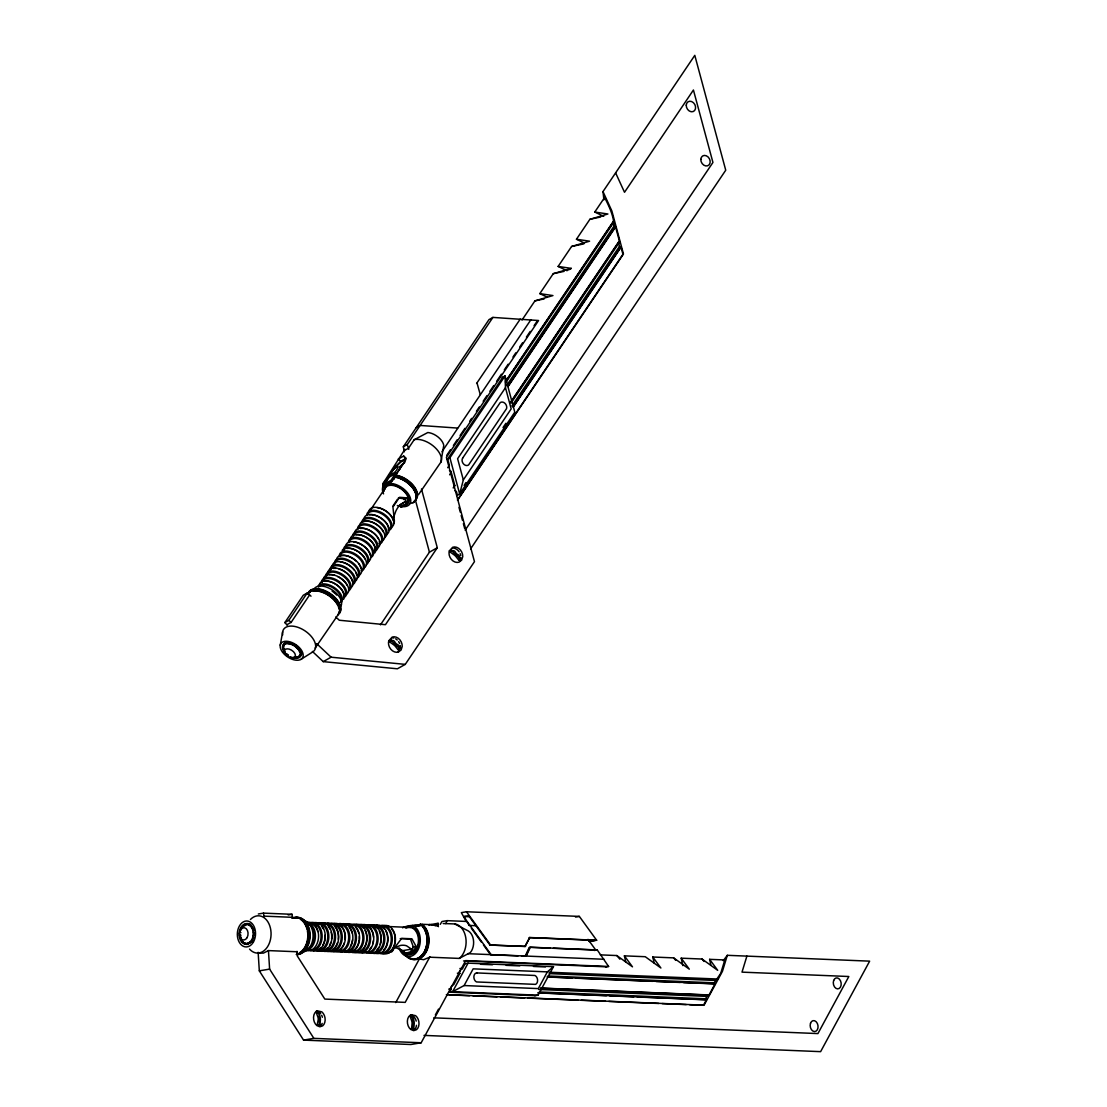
<?xml version="1.0" encoding="UTF-8"?>
<svg xmlns="http://www.w3.org/2000/svg" width="1107" height="1107" viewBox="0 0 1107 1107"><rect width="100%" height="100%" fill="white"/><g stroke="black" fill="none" stroke-linecap="round" stroke-linejoin="round"><path stroke-width="1.5" d="M251.676 939.968L252.922 940.009L251.607 941.78L247.041 943.593C255.025 941.199 255.537 927.14 247.608 924.359L252.064 926.393L250.819 926.338M422.044 925.244C417.284 925.037 405.591 925.244 404.553 927.514L405.882 926.628L406.366 927.306M383.562 493.888A15.955 9.105 34 0 1 382.538 488.229L383.299 483.095L404.913 449.317M382.967 487.191L389.567 483.468L393.94 478.93L394.438 476.55L397.717 477.186A18.653 10.641 34 0 1 415.277 491.328A18.653 10.641 34 0 1 410.24 503.45M448.626 467.389L449.359 465.258L447.671 459.004L502.799 377.196M454.078 487.62L454.797 485.489L450.964 471.25L449.428 470.392M510.88 402.242L619.422 241.16L615.589 226.935L614.053 226.077C613.818 216.169 609.348 206.801 604.588 197.503L594.777 212.046L603.73 216.349M457.399 500.004L622.95 254.278L621.041 247.165L619.505 246.308L618.688 243.305L619.422 241.16M460.899 557.665L459.806 561.166M280.237 645.215L282.659 631.765M418.474 494.677L440.904 462.117L443.769 445.346A12.98 7.403 34 0 0 427.842 432.519L414.212 439.7L408.455 448.252L404.152 450.674M395.337 468.109A7.624 1.716 -46.8 0 1 402.92 460.623A7.624 1.716 -46.8 0 1 403.488 463.515L391.698 481.019L383.548 485.613L391.615 471.651A5.922 1.342 -46.8 0 1 396.693 466.933A5.922 1.342 -46.8 0 1 397.745 468.206L395.102 472.219L388.751 475.802M502.232 377.515L505.041 375.937L505.47 387.685L511.185 408.884L463.321 479.912L459.668 493.957L456.859 495.549M393.691 517.163L395.808 511.171A23.33 13.768 -86.5 0 1 399.89 505.096L405.01 501.831L406.227 504.197L401.204 507.02L398.368 505.581M391.823 929.202A13.326 9.354 -87.7 0 1 389.041 952.034L392.362 951.397L393.248 948.395L400.153 945.503A23.33 15.65 -60.7 0 1 406.504 945.765L411.555 949.142L410.669 952.145L404.083 953.265L402.851 950.609L395.573 947.606A23.33 13.353 45.8 0 0 393.857 947.274M404.083 953.265L411.707 952.186L413.298 946.803L410.434 939.027L400.236 938.611M424.009 1035.391L820.619 1051.65L869.645 961.153L727.327 955.313L722.442 971.337L704.094 1005.184L446.356 994.626M746.893 956.116L742.008 972.14L848.834 976.512L817.921 1033.578L433.778 1017.831M316.976 1012.822L319.148 1012.905L320.31 1017.9A29.764 20.895 -87.7 0 1 320.421 1019.658L319.895 1024.93L317.169 1024.944L318.249 1019.561A29.764 20.895 -87.7 0 0 318.138 1017.817L316.408 1012.919M411.569 1028.694L412.081 1023.408A29.764 20.895 -87.7 0 0 411.97 1021.664L410.254 1016.766L412.98 1016.752L414.143 1021.747A29.764 20.895 -87.7 0 1 414.253 1023.505L413.741 1028.777L411.001 1028.79L413.741 1028.777M284.886 651.912C281.939 649.034 282.866 643.333 287.17 642.544L283.683 645.256M283.115 646.613L284.485 644.066M292.885 657.406L298.572 657.24L301.049 653.711L301.035 652.078L300.246 654.915M299.679 656.257L301.049 653.711M440.904 462.117L441.389 460.982A18.653 10.641 34 0 0 433.086 445.817A18.653 10.641 34 0 0 414.71 439.521L414.212 439.7M248.867 924.4C243.803 923.072 240.081 928.04 239.721 932.578L240.966 932.634M385.651 952.919A13.326 9.354 -87.7 0 0 394.438 947.966L401.689 938.362L411.887 938.778L415.789 945.807L414.834 948.81A13.326 9.354 -87.7 0 1 401.647 951.038L399.641 948.533M443.215 923.556L445.761 923.598L447.131 920.65L467.099 921.467L491.148 954.635M469.16 925.535L464.151 916.513L468.69 915.738L489.944 945.046L524.995 946.485L529.741 937.518L596.645 940.258L579.348 916.402L466.49 911.767L461.342 912.638L466.268 921.522M524.995 946.485L529.741 937.518M525.147 956.254L529.298 947.398M526.212 956.074L530.35 947.218L597.268 949.958L608.601 966.466L605.667 966.964M395.725 1002.596L419.595 958.524M429.89 956.794L405.204 1002.375L324.821 999.081L297.271 955.964L296.98 951.314M435.355 1014.939L438.497 1009.127M258.139 952.297L259.315 970.839L303.567 1040.11L410.863 1044.51L421.172 1042.766L465.673 960.599L608.601 966.466M448.722 989.132L451.255 989.229L449.663 992.176L535.124 995.677M457.357 973.191L459.889 973.288L453.828 984.51L451.698 985.936L450.411 988.302L451.255 989.229M459.889 973.288L459.045 972.361L460.332 969.995L462.463 968.57L465.12 963.644M534.847 995.733L538.057 995.179L553.514 966.646L468.067 963.145L452.611 991.678L449.387 992.232M538.057 995.179L452.611 991.678L464.11 985.548L473.159 968.846L547.356 971.877L553.514 966.646M547.356 971.877L538.306 988.593L464.11 985.548M689.675 1004.727L703.429 1005.294L706.474 999.69L705.616 998.763L706.903 996.397L709.034 994.958L715.108 983.749L547.066 976.872M715.108 983.749L714.264 982.822L720.699 973.413L724.808 959.963L709.615 959.34L710.915 965.304M429.018 925.217L429.447 924.497L434.387 924.954M440.254 924.345L441.984 921.522L447.131 920.65M391.062 639.832C386.883 643.97 393.082 636.982 395.379 642.932A29.764 16.979 34 0 1 396.624 644.108C401.91 645.492 396.472 653.324 399.655 647.927M451.587 549.999C447.422 554.137 453.621 547.149 455.904 553.099A29.764 16.979 34 0 1 457.163 554.275C462.435 555.645 457.011 563.491 460.194 558.08M287.114 625.04L284.859 622.591L303.276 595.248L307.206 593.034L311.025 596.175M404.387 451.794L403.322 446.785L488.99 319.619L492.919 317.405L538.583 320.518L446.384 457.343L474.474 561.636L405.259 664.366L397.399 668.794L323.23 661.626L312.382 651.428M284.859 622.591L288.789 620.377L307.206 593.034M403.322 446.785L407.251 444.557L492.919 317.405M383.091 485.046L395.697 466.338L400.734 461.342L406.172 458.284L403.585 456.056L398.423 458.962M309.573 594.985L291.155 622.328L286.851 624.749M386.274 481.573L389.221 477.2M370.61 509.773L385.623 487.495M383.659 484.437L390.951 480.341L395.49 473.588L395.102 472.219M415.928 498.814A18.127 10.337 34 0 0 398.741 476.121L395.407 475.124L405.868 459.585L403.792 456.042M394.438 476.55L395.877 475.567M393.94 478.93L396.652 474.917M284.79 644.288L285.592 643.084M283.143 648.245L283.932 645.423M283.738 650.058L284.554 648.854M286.367 643.748L288.304 643.693L289.107 642.489M288.304 643.693L290.477 644.108L291.279 642.918M290.477 644.108L292.732 644.994L293.535 643.79M300.218 653.268L298.475 649.615L294.905 646.253L295.721 645.063M603.896 199.814L602.997 191.594L694.795 55.35L725.735 170.215L470.572 548.92M296.87 647.83L297.672 646.64M392.764 506.286L397.455 499.312M476.605 383.423L520.235 319.107M298.475 649.615L299.277 648.411M522.006 320.048L534.944 300.869L552.947 295.569L539.815 293.618L553.265 273.678L571.267 268.378L558.136 266.427L571.586 246.487L589.588 241.188L576.456 239.237L589.906 219.297L607.909 213.997L594.777 212.046M295.057 657.835L295.86 656.645M299.623 651.47L300.426 650.279M296.994 657.779L300.481 655.067M298.572 657.24L299.374 656.05M401.204 507.02L406.892 503.187L404.733 498.966L398.395 497.915M393.732 522.725L394.41 521.715M406.227 504.197L406.892 503.187M441.956 451.739L530.876 319.771M336.279 617.415L315.121 648.093M446.675 455.42L450.507 449.719M453.4 445.443L457.233 439.742M460.111 435.466L464.926 428.34M469.728 421.213L471.637 418.363M476.439 411.237L479.331 406.961M483.164 401.26L487.011 395.559M489.889 391.283L493.736 385.582M496.614 381.306L501.416 374.18M504.294 369.904L508.141 364.203M512.942 357.077L515.82 352.801M519.667 347.086L522.546 342.81M526.379 337.109L530.225 331.408M534.072 325.707L536.95 321.431M449.912 457.745L505.041 375.937L514.797 412.15L459.668 493.957L449.912 457.745L447.103 459.322M506.881 379.438L613.486 221.206M447.712 467.68L449.359 465.258M505.442 382.012L613.97 220.93M506.632 381.306L613.25 223.074M506.48 385.734L614.053 226.077M505.47 387.685L457.606 458.713L463.321 479.912M508.5 385.444L615.105 227.212M508.016 386.592L615.589 226.935M449.636 474.792L451.269 472.371M510.41 402.519L618.938 241.437M453.164 487.91L454.797 485.489M511.116 402.962L618.688 243.305M511.918 405.965L619.505 246.308M512.984 407.099L620.557 247.442M513.468 406.822L621.041 247.165M464.082 485.35L465.978 482.527M503.048 427.523L505.899 423.289M457.897 499.714L623.462 253.987L611.894 211.022L602.997 191.594M380.462 624.846L429.433 552.172L437.293 547.744L421.476 488.99M437.293 547.744L385.444 624.694L339.282 620.238L335.961 617.111M465.148 530.198L712.936 162.452L693.425 90.013L624.514 192.286L615.617 172.858M723.258 960.682L727.327 955.313M398.105 652.258L400.374 647.512A8.136 6.434 60.6 0 0 400.222 645.492M243.761 926.241L247.082 924.373L245.837 924.317M297.008 951.757L268.447 950.595L263.397 953.127L259.979 953.072M402.644 927.86L403.861 926.905M431.066 924.539L437.998 923.266L438.386 926.67M419.373 958.939L423.649 959.7L429.668 957.195L459.211 958.413L460.54 957.361A18.653 13.104 -87.7 0 0 465.798 937.823A18.653 13.104 -87.7 0 0 455.254 923.971L445.761 923.598M418.778 925.12L420.549 924.234L422.805 926.185A18.653 13.104 -87.7 0 1 424.451 952.38A18.653 13.104 -87.7 0 1 405.992 955.493M300.896 659.426L312.354 652.189A18.653 10.641 34 0 0 303.249 629.772A18.653 10.641 34 0 0 282.7 634.906M568.486 269.942L571.267 268.378M416.19 427.662L420.134 425.448L457.62 428.077M480.23 394.507L477.062 383.16M388.211 477.698L395.49 473.588M383.479 485.226L391.698 481.019M403.737 499.52L406.726 497.846L407.404 499.866A13.326 7.597 34 0 1 402.962 506.051M399.696 504.834L405.01 501.831M323.23 661.626L331.09 657.198L405.259 664.366M413.658 1030.34L414.087 1030.091A8.136 5.729 80.4 0 0 416.481 1025.303M459.211 958.413L470.24 952.643L471.513 950.927A12.98 9.105 -87.7 0 0 468.358 930.973L454.686 923.958M589.906 219.297L600.658 217M571.586 246.487L583.873 243.872M553.265 273.678L564.017 271.381M534.944 300.869L544.16 298.904M258.332 913.995L263.48 913.123L292.04 914.299L292.539 917.703M288.18 914.949L292.04 914.299M404.941 927.154L415.609 925.355L420.605 925.563M415.623 926.006L420.383 925.203M416.827 926.13L420.19 925.549M575.488 917.053L579.348 916.402M259.315 970.839L269.61 969.109L313.862 1038.366L421.172 1042.766M412.786 946.886L415.914 946.36M402.851 950.609L411.555 949.142M489.944 945.046L525.604 946.374M589.007 941.365L595.137 940.327L529.146 937.629M589.27 941.504L596.645 940.258M464.843 963.699L468.067 963.145M594.307 950.456L597.268 949.958M319.148 1012.905L319.342 1025.027M303.567 1040.11L313.862 1038.366M389.567 483.468L391.062 483.413A15.955 9.105 34 0 1 410.268 497.707A15.955 9.105 34 0 1 398.589 505.968M240.897 935.166L239.652 935.111C239.721 939.663 243.208 944.714 248.3 943.648M410.808 1016.669L412.98 1016.752M317.723 1024.847L319.895 1024.93M464.151 916.513L469.313 916.721M263.923 916.139L292.483 917.316M469.299 925.438L476.19 925.715M417.021 958.897A18.127 12.73 -87.7 0 0 428.049 945.807A18.127 12.73 -87.7 0 0 424.064 926.67L422.03 924.303L438.261 924.968L438.178 923.335M422.071 924.968L420.549 924.234M435.065 925.784L438.33 925.909M387.436 926.49L410.711 927.445M244.094 924.954L245.339 924.995M249.31 925.037L250.556 925.092M252.022 928.15L253.268 928.206L254.098 930.406L252.853 930.364M241.201 927.957L242.461 928.012M253.24 932.814L254.485 932.869M253.157 935.346L254.402 935.401M550.054 948.146L529.755 947.315L525.604 956.171L521.522 956.005M553.445 948.284L595.746 950.027L588.011 939.359M252.631 937.781L253.877 937.837M240.039 937.56L241.284 937.615M240.856 939.774L242.101 939.829M600.312 954.871L616.834 955.549L632.484 966.84L624.403 955.853L645.243 956.711L660.893 968.002L652.798 957.015L673.637 957.873L689.301 969.165L681.206 958.178L702.046 959.036L717.696 970.327L709.615 959.34M250.362 941.739L251.607 941.78M242.059 941.587L243.319 941.642M243.568 942.887L246.515 943.621L245.27 943.565M248.784 942.97L250.03 943.026M467.638 953.681L604.007 959.257M518.076 955.867L490.553 954.746L483.468 944.977M391.311 951.356L392.362 951.397M410.669 952.145L411.707 952.186M463.542 960.959L606.47 966.826M480.507 964.28L492.463 964.764M506.148 965.332L519.82 965.885M533.491 966.453L545.447 966.937M459.931 968.459L462.463 968.57M549.003 972.237L717.668 979.017M549.224 973.634L715.537 980.456M547.937 976L714.264 982.822M548.145 977.038L572.153 978.021M575.585 978.173L652.743 981.328M656.174 981.466L680.182 982.449M683.614 982.601L714.472 983.86M540.991 988.081L709.034 994.958M540.368 988.177L708.397 995.068M538.874 989.506L706.903 996.397M539.303 991.941L705.616 998.763M538.431 992.813L706.474 999.69M537.808 992.91L606.387 995.719M609.819 995.857L633.827 996.853M637.245 996.992L705.837 999.801M448.916 994.861L469.548 995.719M472.993 995.857L497.071 996.84M500.502 996.978L524.58 997.974M528.025 998.113L577.896 1000.147M581.327 1000.299L605.404 1001.282M608.85 1001.42L658.72 1003.468M662.152 1003.606L686.229 1004.589M395.407 475.124L398.672 475.761A18.653 10.641 34 0 1 415.263 488.104A18.653 10.641 34 0 1 414.226 500.987M394.908 476.992L397.773 477.546A18.127 10.337 34 0 1 416.011 497.707M394.161 476.965L397.427 477.615A18.653 10.641 34 0 1 414.018 489.958A18.653 10.641 34 0 1 412.98 502.841M316.408 1011.051L319.37 1012.255A8.136 5.729 80.4 0 1 320.643 1013.597M406.726 497.846L399.502 497.292L392.93 507.048L394.244 519.404A13.326 7.597 34 0 1 393.497 523.5M412.51 925.438L413.81 925.964A15.955 11.208 -87.7 0 1 417.035 951.55A15.955 11.208 -87.7 0 1 398.935 947.813M576.456 239.237L583.915 242.82M558.136 266.427L567.088 270.731M539.815 293.618L547.273 297.202M450.189 552.075L454.507 555.174A29.764 16.979 34 0 1 455.752 556.351L458.796 560.17M389.664 641.922L393.967 645.007A29.764 16.979 34 0 1 395.227 646.184L398.257 650.003M292.732 644.994L294.905 646.253M411.762 1015.244L413.202 1016.101A8.136 5.729 80.4 0 1 416.218 1021.124M286.492 653.683L288.457 655.261M288.789 620.377L291.321 622.48M422.03 924.303L424.299 926.255A18.653 13.104 -87.7 0 1 427.786 948.256A18.653 13.104 -87.7 0 1 413.631 959.368M420.107 924.22L422.362 926.172A18.653 13.104 -87.7 0 1 423.248 953.597A18.653 13.104 -87.7 0 1 403.93 953.252M398.354 459.114L400.734 461.342M451.158 550.248L459.765 558.329M390.633 640.081L399.226 648.162M316.63 643.596L331.09 657.198M454.88 490.622L456.416 491.494L457.426 495.23M702.046 959.036L704.08 961.485M673.637 957.873L675.671 960.309M616.834 955.549L619.892 959.202M466.49 911.767L490.539 944.949M471.333 928.219L481.448 942.182M404.013 950.927L405.134 953.307M407.251 444.557L408.801 449.304M458.976 507.283L460.291 512.195M461.176 515.475L462.505 520.387M463.376 523.653L464.705 528.565M415.374 499.949L429.433 552.172M681.206 958.178L682.839 965.622M652.798 957.015L654.112 962.965M624.403 955.853L625.704 961.803M263.48 913.123L263.978 916.527M412.427 1016.849L413.174 1028.873M268.447 950.553L269.61 969.109M384.544 481.241L384.572 483.704M383.299 483.095L383.326 485.558M307.843 594.376A18.653 10.641 34 0 1 328.447 592.397A18.653 10.641 34 0 1 339.669 612.932M314.291 588.661A15.955 9.105 34 0 1 332.737 590.294A15.955 9.105 34 0 1 340.582 606.733M307.677 593.629A18.653 10.641 34 0 1 331.214 597.005A18.653 10.641 34 0 1 336.293 616.654M308.645 592.203A18.653 10.641 34 0 1 330.218 594.127A18.653 10.641 34 0 1 339.392 613.347M308.12 593.933A18.127 10.337 34 0 1 310.181 592.107M313.129 591.11A18.127 10.337 34 0 1 337.87 605.529M338.368 606.664A18.127 10.337 34 0 1 339.005 608.892M339.033 611.95A18.127 10.337 34 0 1 337.981 614.468M309.074 592.508A18.127 10.337 34 0 1 330.038 594.376A18.127 10.337 34 0 1 338.95 613.043M384.074 491.356A14.253 8.123 34 0 1 393.746 485.004A14.253 8.123 34 0 1 408.635 496.988A14.253 8.123 34 0 1 401.55 505.429M335.047 593.407A14.253 8.123 34 0 1 336.694 595.123M400.942 465.577A7.624 1.716 -46.8 0 1 404.844 462.435M327.838 572.361A14.253 8.123 34 0 1 345.135 571.849A14.253 8.123 34 0 1 350.518 587.955M325.845 577.771A14.253 8.123 34 0 1 341.537 573.855A14.253 8.123 34 0 1 348.497 590.958M376.961 507.615A13.326 7.597 34 0 1 393.317 520.774M384.849 489.349A13.326 7.597 34 0 1 401.038 488.865A13.326 7.597 34 0 1 406.061 503.934M335.02 563.311A13.326 7.597 34 0 1 349.729 561.886A13.326 7.597 34 0 1 357.755 576.553M323.521 578.781A14.253 8.123 34 0 1 340.818 578.255A14.253 8.123 34 0 1 346.2 594.376M321.487 581.784A14.253 8.123 34 0 1 338.797 581.272A14.253 8.123 34 0 1 344.166 597.379M334.466 562.536A14.253 8.123 34 0 1 351.763 562.024A14.253 8.123 34 0 1 357.146 578.131M336.486 559.533A14.253 8.123 34 0 1 353.783 559.007A14.253 8.123 34 0 1 359.166 575.128M326.371 576.138A13.326 7.597 34 0 1 341.081 574.727A13.326 7.597 34 0 1 349.106 589.381M330.702 569.718A13.326 7.597 34 0 1 345.412 568.306A13.326 7.597 34 0 1 353.424 582.96M329.678 570.52A13.326 7.597 34 0 1 331.201 569.178M333.359 568.445A13.326 7.597 34 0 1 336.03 568.375M339.005 568.956A13.326 7.597 34 0 1 352.386 581.521M363.94 518.782A14.253 8.123 34 0 1 381.251 518.256A14.253 8.123 34 0 1 386.62 534.377M368.769 511.614A14.253 8.123 34 0 1 386.066 511.102A14.253 8.123 34 0 1 391.449 527.209M350.462 538.777A14.253 8.123 34 0 1 366.196 537.269A14.253 8.123 34 0 1 374.775 552.947M348.442 541.78A14.253 8.123 34 0 1 365.739 541.268A14.253 8.123 34 0 1 371.122 557.375M319.19 585.188A14.253 8.123 34 0 1 334.923 583.68A14.253 8.123 34 0 1 343.502 599.357M330.135 568.956A14.253 8.123 34 0 1 347.446 568.431A14.253 8.123 34 0 1 352.815 584.551M349.009 542.555A13.326 7.597 34 0 1 363.719 541.143A13.326 7.597 34 0 1 371.731 555.797M367.303 515.392A13.326 7.597 34 0 1 382.012 513.966A13.326 7.597 34 0 1 390.038 528.634M369.475 514.866A13.326 7.597 34 0 1 382.579 519.349A13.326 7.597 34 0 1 388.515 530.184M345.633 545.945A14.253 8.123 34 0 1 362.944 545.433A14.253 8.123 34 0 1 368.313 561.54M366.749 514.617A14.253 8.123 34 0 1 384.046 514.105A14.253 8.123 34 0 1 389.429 530.211M355.997 534.861A13.326 7.597 34 0 1 369.115 539.358A13.326 7.597 34 0 1 375.038 550.179M363.248 520.705A13.326 7.597 34 0 1 378.663 522.075A13.326 7.597 34 0 1 385.208 535.802M361.92 521.784A14.253 8.123 34 0 1 379.217 521.272A14.253 8.123 34 0 1 384.599 537.379M324.725 581.286A13.326 7.597 34 0 1 337.843 585.769A13.326 7.597 34 0 1 343.765 596.604M322.054 582.559A13.326 7.597 34 0 1 336.763 581.133A13.326 7.597 34 0 1 344.775 595.801M344.18 549.722A13.326 7.597 34 0 1 358.889 548.311A13.326 7.597 34 0 1 366.901 562.965M343.613 548.947A14.253 8.123 34 0 1 360.91 548.435A14.253 8.123 34 0 1 366.292 564.542M342.146 550.373A14.253 8.123 34 0 1 360.107 552.96A14.253 8.123 34 0 1 363.995 567.96M339.849 556.143A13.326 7.597 34 0 1 356.025 555.659A13.326 7.597 34 0 1 361.062 570.728M339.296 555.368A14.253 8.123 34 0 1 356.592 554.856A14.253 8.123 34 0 1 361.975 570.963M332.169 565.94A14.253 8.123 34 0 1 349.466 565.428A14.253 8.123 34 0 1 354.835 581.535M359.623 525.202A14.253 8.123 34 0 1 376.92 524.676A14.253 8.123 34 0 1 382.302 540.797M358.156 528.966A13.326 7.597 34 0 1 374.332 528.482A13.326 7.597 34 0 1 379.369 543.551M357.589 528.205A14.253 8.123 34 0 1 374.899 527.679A14.253 8.123 34 0 1 380.268 543.8M360.315 528.454A13.326 7.597 34 0 1 378.497 539.04M379.327 541.531A13.326 7.597 34 0 1 379.355 543.772M354.793 532.37A14.253 8.123 34 0 1 372.09 531.844A14.253 8.123 34 0 1 377.473 547.965M353.327 536.134A13.326 7.597 34 0 1 369.503 535.65A13.326 7.597 34 0 1 374.54 550.719M352.759 535.373A14.253 8.123 34 0 1 370.07 534.847A14.253 8.123 34 0 1 375.439 550.968M353.825 541.96A13.326 7.597 34 0 1 370.181 555.105M362.985 522.02A13.326 7.597 34 0 1 383.326 531.872M325.361 576.941A13.326 7.597 34 0 1 326.883 575.598M329.042 574.865A13.326 7.597 34 0 1 334.688 575.363M337.773 576.567A13.326 7.597 34 0 1 347.224 585.465M318.498 587.111A13.326 7.597 34 0 1 333.913 588.481A13.326 7.597 34 0 1 340.458 602.208M318 586.212A14.253 8.123 34 0 1 334.466 587.679A14.253 8.123 34 0 1 341.468 602.36M340.347 561.955A13.326 7.597 34 0 1 354.309 570.077M355.873 572.623A13.326 7.597 34 0 1 356.703 575.114M343.156 550.525A13.326 7.597 34 0 1 344.678 549.183M346.837 548.449A13.326 7.597 34 0 1 365.033 559.049M400.305 506.12A13.326 7.597 34 0 1 397.33 505.539M332.114 591.152A13.326 7.597 34 0 1 334.812 593.31M339.849 556.351A13.326 7.597 34 0 1 356.426 561.235M358.626 563.671A13.326 7.597 34 0 1 361.02 568.694M288.221 655.593A10.42 5.95 34 0 1 285.371 643.361A10.42 5.95 34 0 1 300.481 652.175A10.42 5.95 34 0 1 290.56 656.949M301.685 654.016A10.42 5.95 34 0 1 296.109 657.157M283.959 648.813A10.42 5.95 34 0 1 285.094 642.613M399.613 466.49A7.624 1.716 -46.8 0 1 399.253 469.811M452.583 547.979A8.136 6.434 60.6 0 1 459.128 551.784M460.152 553.652A8.136 6.434 60.6 0 1 460.747 555.659M392.058 637.812A8.136 6.434 60.6 0 1 393.843 638.061M395.614 638.808A8.136 6.434 60.6 0 1 397.233 640.026M398.603 641.631A8.136 6.434 60.6 0 1 399.627 643.485M321.667 1015.299A8.136 5.729 80.4 0 1 322.372 1017.278M322.179 1023.38A8.136 5.729 80.4 0 1 320.241 1026.244M412.524 959.063A18.653 13.104 -87.7 0 1 410.365 958.053M293.59 918.173A18.653 13.104 -87.7 0 1 309.905 932.219A18.653 13.104 -87.7 0 1 298.17 954.552M303.788 920.443A15.955 11.208 -87.7 0 1 313.073 936.425A15.955 11.208 -87.7 0 1 302.861 952.075M291.653 918.104A18.653 13.104 -87.7 0 1 307.981 932.136A18.653 13.104 -87.7 0 1 296.233 954.469M250.417 919.502A18.653 13.104 -87.7 0 1 267.991 922.006A18.653 13.104 -87.7 0 1 267.244 947.205A18.653 13.104 -87.7 0 1 249.545 949.086M293.147 918.16A18.653 13.104 -87.7 0 1 309.462 932.205A18.653 13.104 -87.7 0 1 297.728 954.538M300.44 919.308A18.127 12.73 -87.7 0 1 307.026 929.23M307.372 930.71A18.127 12.73 -87.7 0 1 299.444 952.781M293.936 917.966A18.127 12.73 -87.7 0 1 297.257 918.021M295.431 918.021A18.127 12.73 -87.7 0 1 309.24 933.879A18.127 12.73 -87.7 0 1 297.7 954.013M422.57 926.601A18.127 12.73 -87.7 0 1 424.147 928.773M424.825 929.991A18.127 12.73 -87.7 0 1 426.361 934.114M427.081 938.708A18.127 12.73 -87.7 0 1 424.839 950.775M424.175 952.048A18.127 12.73 -87.7 0 1 415.526 958.842M409.037 957.5A18.127 12.73 -87.7 0 1 407.113 956.005M405.66 927.403A14.253 10.005 -87.7 0 1 418.958 942.666A14.253 10.005 -87.7 0 1 402.671 951.812M318.525 923.833A14.253 10.005 -87.7 0 1 331.975 937.228A14.253 10.005 -87.7 0 1 317.751 950.152M327.783 923.183A14.253 10.005 -87.7 0 1 338.534 939.359A14.253 10.005 -87.7 0 1 324.462 950.415M317.944 922.781A14.253 10.005 -87.7 0 1 328.834 937.103A14.253 10.005 -87.7 0 1 317.114 951.024M322.095 923.971A14.253 10.005 -87.7 0 1 335.532 937.38A14.253 10.005 -87.7 0 1 321.321 950.29M338.839 923.639A14.253 10.005 -87.7 0 1 349.591 939.815A14.253 10.005 -87.7 0 1 335.504 950.871M405.882 928.261A13.326 9.354 -87.7 0 1 418.418 939.054A13.326 9.354 -87.7 0 1 407.487 953.805M331.353 923.335A14.253 10.005 -87.7 0 1 342.105 939.511A14.253 10.005 -87.7 0 1 328.018 950.567M331.007 924.234A13.326 9.354 -87.7 0 1 341.191 937.629A13.326 9.354 -87.7 0 1 330.232 950.636M356.163 924.359A14.253 10.005 -87.7 0 1 366.915 940.521A14.253 10.005 -87.7 0 1 352.842 951.591M353.022 924.22A14.253 10.005 -87.7 0 1 363.774 940.397A14.253 10.005 -87.7 0 1 349.701 951.453M314.374 922.643A14.253 10.005 -87.7 0 1 325.278 936.965A14.253 10.005 -87.7 0 1 313.544 950.885M311.247 922.505A14.253 10.005 -87.7 0 1 322.137 936.826A14.253 10.005 -87.7 0 1 310.417 950.747M317.612 923.681A13.326 9.354 -87.7 0 1 327.797 937.076A13.326 9.354 -87.7 0 1 316.837 950.097M374.498 926.13A14.253 10.005 -87.7 0 1 387.948 939.525A14.253 10.005 -87.7 0 1 373.723 952.435M384.544 925.521A14.253 10.005 -87.7 0 1 395.296 941.697A14.253 10.005 -87.7 0 1 381.209 952.753M307.677 922.366A14.253 10.005 -87.7 0 1 318.567 936.688A14.253 10.005 -87.7 0 1 306.847 950.609M381.057 926.282A13.326 9.354 -87.7 0 1 391.255 939.677A13.326 9.354 -87.7 0 1 380.282 952.698M346.117 924.968A14.253 10.005 -87.7 0 1 359.567 938.362A14.253 10.005 -87.7 0 1 345.342 951.273M328.364 926.614A13.326 9.354 -87.7 0 1 330.024 929.091M331.159 932.136A13.326 9.354 -87.7 0 1 331.588 938.971M330.855 942.32A13.326 9.354 -87.7 0 1 329.54 945.309M327.741 947.744A13.326 9.354 -87.7 0 1 325.583 949.432M381.403 925.383A14.253 10.005 -87.7 0 1 392.155 941.559A14.253 10.005 -87.7 0 1 378.068 952.615M361.38 926.268A13.326 9.354 -87.7 0 1 363.442 928.04M365.102 930.53A13.326 9.354 -87.7 0 1 366.763 936.937M366.804 938.086A13.326 9.354 -87.7 0 1 360.661 950.871M373.571 925.978A13.326 9.354 -87.7 0 1 383.728 937.629A13.326 9.354 -87.7 0 1 375.245 952.435M371.357 925.992A14.253 10.005 -87.7 0 1 384.779 937.532A14.253 10.005 -87.7 0 1 373.087 953.321M310.901 923.418A13.326 9.354 -87.7 0 1 321.085 936.799A13.326 9.354 -87.7 0 1 310.126 949.82M345.204 924.815A13.326 9.354 -87.7 0 1 355.389 938.21A13.326 9.354 -87.7 0 1 344.429 951.231M345.536 923.916A14.253 10.005 -87.7 0 1 356.426 938.238A14.253 10.005 -87.7 0 1 344.706 952.158M341.966 923.764A14.253 10.005 -87.7 0 1 352.87 938.086A14.253 10.005 -87.7 0 1 341.136 952.006M338.493 924.539A13.326 9.354 -87.7 0 1 348.677 937.933A13.326 9.354 -87.7 0 1 337.718 950.955M339.711 925.383A13.326 9.354 -87.7 0 1 344.997 939.525M344.263 942.873A13.326 9.354 -87.7 0 1 338.991 949.986M334.48 923.459A14.253 10.005 -87.7 0 1 345.384 937.781A14.253 10.005 -87.7 0 1 333.65 951.702M335.075 926.877A13.326 9.354 -87.7 0 1 338.285 939.248M337.552 942.597A13.326 9.354 -87.7 0 1 332.28 949.709M329.9 950.567A13.326 9.354 -87.7 0 1 327.451 950.526M370.347 924.94A14.253 10.005 -87.7 0 1 381.237 939.248A14.253 10.005 -87.7 0 1 369.517 953.169M375.577 926.85A13.326 9.354 -87.7 0 1 377.639 928.621M379.286 931.112A13.326 9.354 -87.7 0 1 380.116 944.34M378.815 947.329A13.326 9.354 -87.7 0 1 377.017 949.751M370.803 925.867A13.326 9.354 -87.7 0 1 373.239 925.909M366.874 925.701A13.326 9.354 -87.7 0 1 377.058 939.096A13.326 9.354 -87.7 0 1 366.099 952.117M367.206 924.802A14.253 10.005 -87.7 0 1 378.096 939.123A14.253 10.005 -87.7 0 1 366.375 953.044M368.091 926.545A13.326 9.354 -87.7 0 1 373.474 937.214M373.363 940.687A13.326 9.354 -87.7 0 1 372.63 944.036M371.329 947.025A13.326 9.354 -87.7 0 1 369.53 949.446M362.861 924.622A14.253 10.005 -87.7 0 1 373.751 938.944A14.253 10.005 -87.7 0 1 362.031 952.864M359.388 925.397A13.326 9.354 -87.7 0 1 369.572 938.791A13.326 9.354 -87.7 0 1 358.613 951.812M359.72 924.497A14.253 10.005 -87.7 0 1 370.61 938.819A14.253 10.005 -87.7 0 1 358.889 952.74M355.956 927.735A13.326 9.354 -87.7 0 1 358.751 933.256M359.277 936.633A13.326 9.354 -87.7 0 1 359.277 938.957M359.18 940.106A13.326 9.354 -87.7 0 1 353.175 950.567M382.275 927.126A13.326 9.354 -87.7 0 1 384.337 928.898M385.997 931.388A13.326 9.354 -87.7 0 1 383.714 950.027M352.69 925.12A13.326 9.354 -87.7 0 1 362.875 938.515A13.326 9.354 -87.7 0 1 351.915 951.536M321.667 926.338A13.326 9.354 -87.7 0 1 323.327 928.828M324.988 935.221A13.326 9.354 -87.7 0 1 324.988 937.546M324.891 938.694A13.326 9.354 -87.7 0 1 322.843 945.032M321.044 947.467A13.326 9.354 -87.7 0 1 318.885 949.169M308.978 924.124A13.326 9.354 -87.7 0 1 314.388 936.522A13.326 9.354 -87.7 0 1 308.258 948.727M307.151 922.283A14.253 10.005 -87.7 0 1 315.287 938.418A14.253 10.005 -87.7 0 1 303.705 950.47M349.259 927.458A13.326 9.354 -87.7 0 1 352.04 932.98M352.483 939.829A13.326 9.354 -87.7 0 1 350.435 946.167M324.309 923.958A13.326 9.354 -87.7 0 1 334.494 937.352A13.326 9.354 -87.7 0 1 323.535 950.373M312.907 924.29A13.326 9.354 -87.7 0 1 317.751 931.582M243.471 925.673A10.42 7.32 -87.7 0 1 250.777 924.442M248.342 944.354A10.42 7.32 -87.7 0 1 241.7 940.258M240.814 937.878A10.42 7.32 -87.7 0 1 240.399 935.249M241.049 929.908A10.42 7.32 -87.7 0 1 242.073 927.569M388.806 640.718L388.474 642.6A8.136 6.434 60.6 0 0 398.492 652.009L401.135 649.961L402.228 646.46A8.136 6.434 60.6 0 0 392.224 637.051L388.806 640.718M449.331 550.885L449.013 552.767A8.136 6.434 60.6 0 0 459.018 562.162L461.661 560.128L462.754 556.627A8.136 6.434 60.6 0 0 452.749 547.218L449.331 550.885M462.74 457.938L462.256 458.948A4.636 3.667 60.6 0 0 463.861 464.276A4.636 3.667 60.6 0 0 468.607 464.926L506.536 408.649A4.636 3.667 60.6 0 0 504.93 403.308A4.636 3.667 60.6 0 0 500.17 402.671L462.74 457.938M317.349 1010.857L316.007 1011.604A8.136 5.729 80.4 0 0 316.893 1025.608L319.854 1026.798L322.677 1025.843A8.136 5.729 80.4 0 0 321.805 1011.84L317.349 1010.857M411.195 1014.704L409.839 1015.451A8.136 5.729 80.4 0 0 410.725 1029.455L413.686 1030.645L416.523 1029.69A8.136 5.729 80.4 0 0 415.637 1015.686L411.195 1014.704M476.979 972.928L476.065 973.067A4.636 3.266 80.4 0 0 473.893 977.412A4.636 3.266 80.4 0 0 476.619 981.951L535.414 984.372A4.636 3.266 80.4 0 0 537.573 980.013A4.636 3.266 80.4 0 0 534.847 975.475L476.979 972.928M282.603 652.3A12.98 7.403 34 0 0 302.377 658.112A12.98 7.403 34 0 0 290.076 641.866A12.98 7.403 34 0 0 282.603 652.3M285.648 654.043A6.158 3.515 34 0 0 295.029 656.811A6.158 3.515 34 0 0 289.19 649.103A6.158 3.515 34 0 0 285.648 654.043M700.828 159.394A5.535 4.373 60.6 0 0 707.65 165.787A5.535 4.373 60.6 0 0 708.051 156.931A5.535 4.373 60.6 0 0 700.828 159.394M686.243 105.193A5.535 4.373 60.6 0 0 693.051 111.599A5.535 4.373 60.6 0 0 693.452 102.73A5.535 4.373 60.6 0 0 686.243 105.193M810.532 1023.186A5.535 3.902 80.4 0 0 814.461 1031.572A5.535 3.902 80.4 0 0 817.353 1023.463A5.535 3.902 80.4 0 0 810.532 1023.186M833.654 980.484A5.535 3.902 80.4 0 0 837.598 988.883A5.535 3.902 80.4 0 0 840.49 980.774A5.535 3.902 80.4 0 0 833.654 980.484M253.434 941.988A12.98 9.105 -87.7 0 0 248.01 921.121A12.98 9.105 -87.7 0 0 237.88 938.778A12.98 9.105 -87.7 0 0 253.434 941.988M247.082 937.657A6.158 4.317 -87.7 0 0 244.509 927.763A6.158 4.317 -87.7 0 0 239.707 936.135A6.158 4.317 -87.7 0 0 247.082 937.657M252.064 940.41A10.42 7.32 -87.7 0 0 247.705 923.653A10.42 7.32 -87.7 0 0 239.569 937.823A10.42 7.32 -87.7 0 0 252.064 940.41"/></g></svg>
